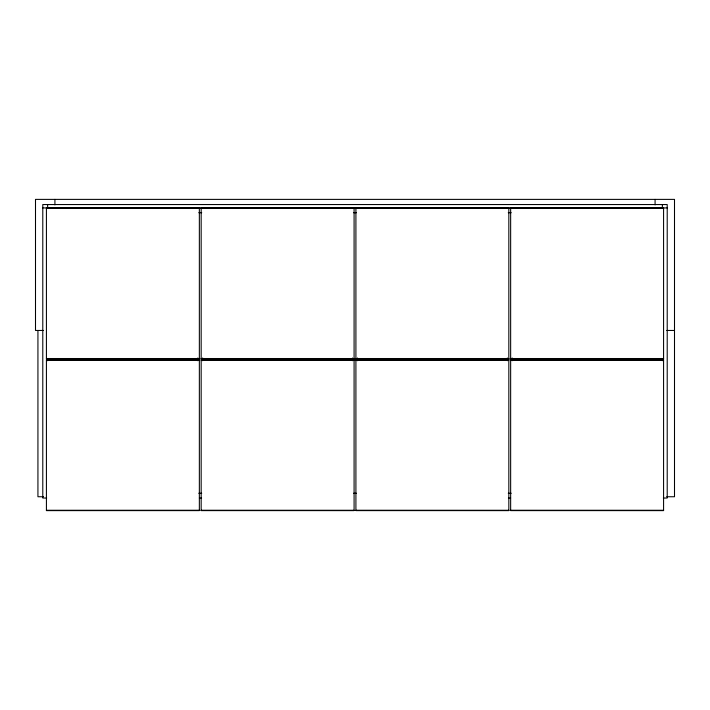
<?xml version="1.0" encoding="UTF-8"?>
<svg xmlns="http://www.w3.org/2000/svg" width="710" height="710" viewBox="0 0 710 710"><rect width="100%" height="100%" fill="white"/><g stroke="black" fill="none" stroke-linecap="round" stroke-linejoin="round"><path stroke-width="1.06" d="M42.786 207.923L667.214 207.923M46.425 208.057L199.35 208.092M201.17 208.057L354.086 208.092M355.914 208.092L508.83 208.057M510.65 208.057L663.575 208.092M46.425 208.225L199.35 208.225M201.17 208.225L354.086 208.225M355.914 208.225L508.83 208.225M510.65 208.225L663.575 208.225M198.8 212.707L201.711 212.707M353.544 212.707L356.455 212.707M508.289 212.707L511.2 212.707M43.47 330.461L35.5 330.461L35.5 199.386L674.5 199.386L674.5 496.743L666.734 496.743M666.734 330.461L674.5 330.461M46.425 358.523L199.35 358.523M201.17 358.523L354.086 358.523M355.914 358.523L508.83 358.523M510.65 358.523L663.575 358.523M46.425 358.692L199.35 358.656M201.17 358.656L354.086 358.692M355.914 358.656L508.83 358.692M510.65 358.656L663.575 358.692M46.425 359.881L199.35 359.855M201.17 359.855L354.086 359.881M355.914 359.881L508.83 359.855M510.65 359.881L663.575 359.855M46.425 360.014L199.35 360.014M201.17 360.014L354.086 360.014M355.914 360.014L508.83 360.014M510.65 360.014L663.575 360.014M198.8 493.264L201.711 493.264M353.544 493.264L356.455 493.264M508.289 493.264L511.2 493.264M43.47 496.743L37.932 496.743L37.932 330.461M46.665 498.038L42.786 498.038L42.786 204.551L667.214 204.551L667.214 498.038L663.335 498.038M199.377 498.038L201.596 498.038M508.404 498.038L510.623 498.038M46.425 510.321L199.35 510.321M201.17 510.321L354.086 510.321M355.914 510.321L508.83 510.321M510.65 510.321L663.575 510.321M46.425 510.481L199.35 510.454M201.17 510.454L354.086 510.481M355.914 510.454L508.83 510.481M510.65 510.454L663.575 510.481M663.575 207.923L663.575 358.825L510.65 358.825L510.65 207.923M662.359 204.551L662.359 207.923M662.359 358.47L662.359 360.733M655.082 199.386L655.082 204.888M512.167 357.973L512.167 360.724M508.83 207.923L508.83 358.825L355.914 358.825L355.914 207.923M507.313 357.973L507.313 360.724M357.432 357.973L357.432 360.724M354.086 207.923L354.086 358.825L201.17 358.825L201.17 207.923M352.568 357.973L352.568 360.724M202.687 357.973L202.687 360.724M199.35 207.923L199.35 358.825L46.425 358.825L46.425 207.923M197.833 357.973L197.833 360.724M54.919 199.386L54.919 204.888M47.641 204.551L47.641 207.923M47.641 358.47L47.641 360.733M199.35 359.721L46.425 359.721L46.425 510.614L199.35 510.614L199.35 359.721M354.086 359.721L201.17 359.721L201.17 510.614L354.086 510.614L354.086 359.721M508.83 359.721L355.914 359.721L355.914 510.614L508.83 510.614L508.83 359.721M663.575 359.721L510.65 359.721L510.65 510.614L663.575 510.614L663.575 359.721"/></g></svg>
